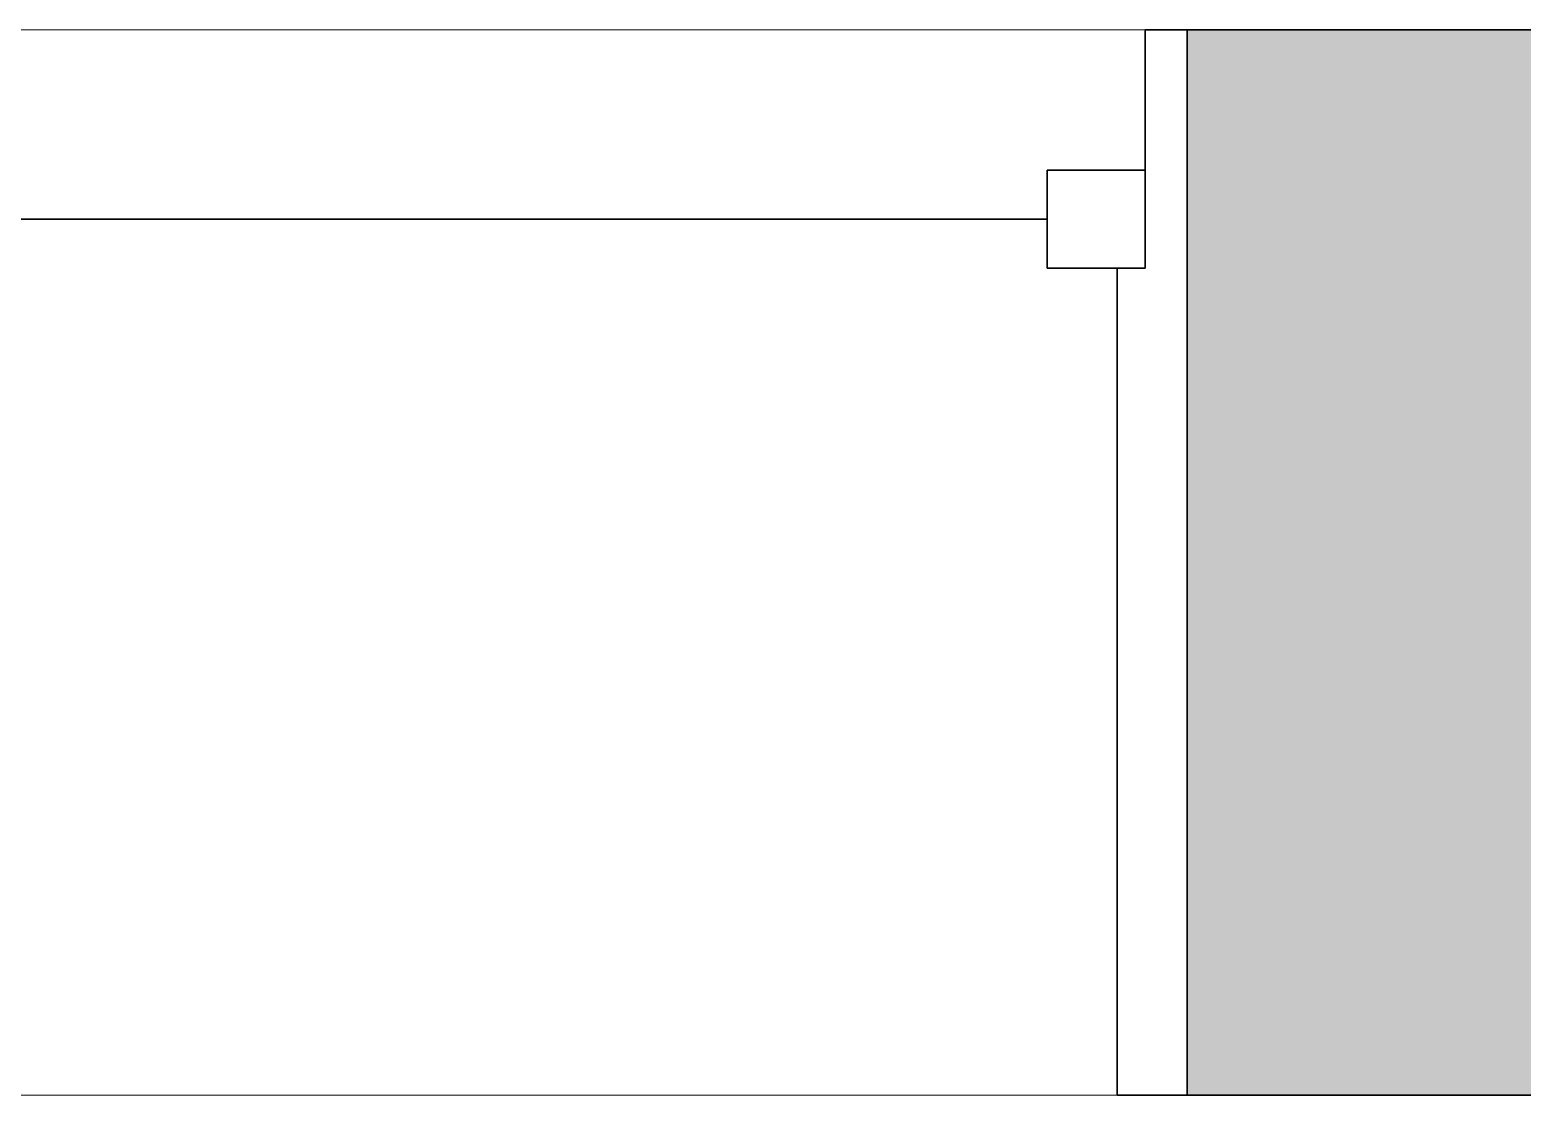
# Model space of a CAD drawing. Header units: inches. Extents: x -4688 to 1542, y -3558 to 978.
# Drawn here: x -807.21 to -780.59, y 789.87 to 808.87 of the extents above; entities that cross this region are included whole.
import ezdxf

# ---------------------------------------------------------------- set-up
doc = ezdxf.new("R2010")
doc.units = ezdxf.units.IN
doc.header["$MEASUREMENT"] = 0
for name, color, linetype, lineweight in [('A-GLAZ', 151, 'Continuous', 18), ('A-WALL', 113, 'Continuous', 18), ('A-WALL-PATT', 111, 'Continuous', 18)]:
    doc.layers.add(name, color=color, linetype=linetype, lineweight=lineweight)

# ---------------------------------------------------------------- blocks, each defined once
blk = doc.blocks.new('Double Hung - side window 4_ X 6_ 3_ H-6090796-1st Floor Power _ Signal')
at = {"layer": 'A-GLAZ', "color": 8, "lineweight": 30}
for p, q in [((18, 5.25), (18, 9.5)), ((18.75, 9.5), (18, 9.5)), ((16.25, 7), (16.25, 5.25)), ((18, 7), (16.25, 7)), ((18, 7), (18, 5.25)), ((-16.25, 6.125), (16.25, 6.125)), ((18, 5.25), (16.25, 5.25)), ((17.5, 5.25), (18, 5.25)), ((17.5, 5.25), (17.5, -9.5)), ((17.5, -9.5), (18.75, -9.5))]:
    blk.add_line(p, q, dxfattribs=at)

msp = doc.modelspace()

# ---------------------------------------------------------------- hatches: boundary and pattern name
at = {"layer": 'A-WALL-PATT', "lineweight": 9}
h = msp.add_hatch(color=7, dxfattribs=at)
h.paths.add_polyline_path([(-732.062, 789.874), (-732.062, 808.874), (-786.566, 808.874), (-786.566, 789.874), (-770.301, 789.874)], flags=0)
h.paths.add_polyline_path([(-830.533, 789.874), (-824.066, 789.874), (-824.066, 808.874), (-872.062, 808.874), (-872.062, 789.874), (-837.225, 789.874)], flags=0)

# ---------------------------------------------------------------- linework, layer by layer
at = {"layer": 'A-WALL', "lineweight": 9}
for p, q in [((-824.066, 808.874), (-786.566, 808.874)), ((-786.566, 789.874), (-824.066, 789.874))]:
    msp.add_line(p, q, dxfattribs=at)
at = {"layer": 'A-WALL', "color": 8, "lineweight": 30}
for p, q in [((-732.062, 808.874), (-786.566, 808.874)), ((-786.566, 808.874), (-786.566, 789.874)), ((-786.566, 789.874), (-707.321, 789.874))]:
    msp.add_line(p, q, dxfattribs=at)

# ---------------------------------------------------------------- block references
at = {"layer": 'A-GLAZ'}
msp.add_blockref('Double Hung - side window 4_ X 6_ 3_ H-6090796-1st Floor Power _ Signal', (-805.316, 799.374), dxfattribs=at)

doc.saveas('drawing.dxf')
